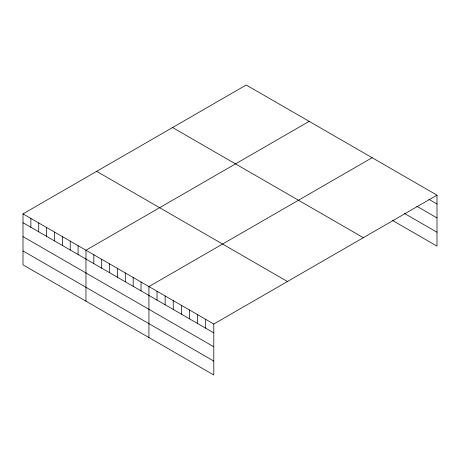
<?xml version="1.0" encoding="UTF-8"?>
<svg xmlns="http://www.w3.org/2000/svg" width="460" height="460" viewBox="0 0 460 460"><rect width="100%" height="100%" fill="white"/><g stroke="black" fill="none" stroke-linecap="round" stroke-linejoin="round"><path stroke-width="0.69" d="M437 195.161L213.791 324.03L213.791 374.992L23 264.839L23 213.877L246.209 85.008L437 195.161L437 246.123L392.403 220.374M309.172 121.359L85.962 250.228L85.962 301.191M372.128 157.711L148.925 286.574L148.925 337.542M428.892 199.324L437 204.004M416.725 206.201L437 217.902M404.564 213.498L437 232.225M172.552 127.535L363.342 237.688M96.657 171.35L287.448 281.503M23 213.877L213.791 324.03M23 222.72L213.791 332.873M23 236.618L213.791 346.771M23 250.941L213.791 361.094M205.683 319.349L205.683 328.193M197.576 314.663L197.576 323.512M189.468 309.983L189.468 318.826M181.361 305.302L181.361 314.145M173.248 300.622L173.248 309.465M165.14 295.941L165.14 304.784M157.032 291.26L157.032 300.104M141.053 282.032L141.053 290.875M133.181 277.489L133.181 286.333M125.31 272.947L125.31 281.79M117.444 268.398L117.444 277.248M109.572 263.856L109.572 272.7M101.7 259.313L101.7 268.157M93.834 254.771L93.834 263.614M78.091 245.68L78.091 254.524M70.219 241.138L70.219 249.981M62.353 236.595L62.353 245.439M54.481 232.053L54.481 240.896M46.609 227.505L46.609 236.354M38.738 222.962L38.738 231.805M30.872 218.419L30.872 227.263"/></g></svg>
